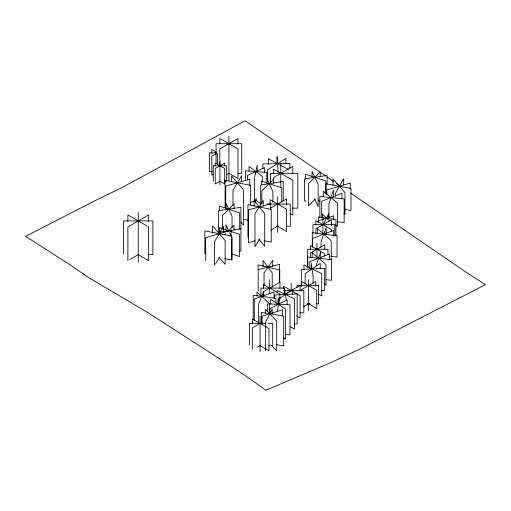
<?xml version="1.0" encoding="UTF-8"?>
<svg xmlns="http://www.w3.org/2000/svg" width="511" height="511" viewBox="0 0 511 511"><rect width="100%" height="100%" fill="white"/><g stroke="black" fill="none" stroke-linecap="round" stroke-linejoin="round"><path stroke-width="0.77" d="M277.601 310.688L279.147 297.613L279.147 303.93M255.2 203.078L256.215 198.44M316.137 265.663L320.716 251.795L320.716 258.138M324.031 223.614L328.669 213.611L328.669 218.28M215.616 263.861L219.526 257.11M259.55 239.161L254.963 246.558L254.963 213.841L263.299 200.395L263.299 205.978M273.538 179.272L261.887 190.922L261.887 203.448M224.585 234.792L225.69 233.68M227.357 232.013L234.012 225.357L234.012 230.122M315.198 199.201L308.542 205.856L308.542 183.641L320.193 171.99L320.193 176.749M216.332 153.594L211.835 156.187L211.835 175.018L213.119 174.277M226.309 174.768L228.902 173.274L237.979 178.511L237.979 148.95L219.826 138.468L219.826 143.91M129.966 259.416L138.245 254.638L147.909 260.214M270.817 208.003L286.601 198.888L286.601 204.438M270.817 230.218L277.677 226.252M285.023 294.138L300.123 285.419L300.123 290.976M300.398 290.299L315.696 281.465L315.696 286.224M262.149 322.23L252.543 327.775L252.543 349.198M303.719 306.619L309.046 303.547M257.346 347.218L260.093 345.634L269.016 350.802L269.016 328.586L252.543 319.075L252.543 323.84M250.384 202.599L256.075 200.05M255.085 240.783L248.378 242.61L248.378 209.9L270.747 203.793L270.747 209.376M258.215 269.591L279.638 264.315L279.638 282.564M306.121 200.887L304.569 201.123L304.569 178.907L327.072 175.426L327.072 184.158M218.395 232.281L240.892 228.8M239.34 251.252L240.892 251.016L240.956 207.281L218.453 210.762L218.453 232.978M321.566 290.708L324.664 290.561L324.664 268.345L301.445 269.469L301.445 286.128M294.023 324.121L297.14 323.974L297.14 293.959L274.516 295.007L274.516 298.169M216.127 152.853L209.44 152.853L209.44 171.683M210.181 171.683L212.416 171.683M237.96 173.274L241.741 173.274L241.741 143.706L216.064 143.706L216.064 163.935M224.412 181.226L225.9 181.226M267.01 204.049L290.305 204.049L290.305 226.264L286.422 226.264M292.356 208.124L297.804 208.124L297.804 173.318L270.549 173.318L270.549 182.81M276.323 226.264L278.655 226.264M148.26 254.638L152.885 254.638L152.885 220.931L123.611 220.931L123.611 253.852M283.637 290.58L303.828 290.58L303.828 312.796L299.944 312.796M307.054 303.815L310.145 303.815M316.328 303.815L318.647 303.815L318.647 285.572L297.006 285.572L297.006 287.163M265.726 323.425L249.419 323.425L249.419 344.848M268.058 323.425L272.714 323.425L272.714 345.64L268.831 345.64M285.304 334.616L289.993 334.801L289.993 304.786L267.349 303.898L267.349 311.793M254.944 200.095L256.535 200.21M337.088 221.787L344.139 222.521L344.139 198.977L319.848 196.428L319.848 217.622M325.999 279.677L331.428 280.277L331.428 259.665L307.405 257.02L307.405 267.323M330.873 256.33L337.068 257.078L337.068 235.737L312.285 232.748L312.285 246.973M276.758 344.721L283.694 345.89L283.694 316.143L261.338 312.368L261.338 323.329M344.74 209.369L350.974 210.526L350.974 188.45L326.044 183.832L326.044 194.078M224.846 258.668L231.764 260.003L231.764 236.108L204.879 230.915L204.879 254.012M243.536 219.353L248.148 220.26M264.232 240.675L271.22 242.118L271.22 209.401L247.924 204.592L247.924 237.302M318.334 200.689L319.829 201.187M231.413 253.814L239.633 256.554L239.633 234.338L219.455 227.612L219.455 232.371M318.87 294.489L321.719 295.882L321.719 273.666L303.93 264.985L303.93 269.744M290.248 326.842L294.4 328.88L294.4 298.865L277.115 290.369L277.115 292.739M288.319 169.365L268.46 158.787L268.46 164.255M216.332 152.106L211.835 149.512L211.835 153.434M290.069 213.483L292.822 215.074L292.822 180.268L273.551 169.141L273.551 173.095M276.994 225.875L286.601 231.426L286.601 209.21L270.127 199.699L270.127 204.457M291.2 290.593L283.65 286.23L283.65 288.613M292.573 291.385L300.123 295.741L300.123 317.957L296.693 315.977M308.107 303.547L316.756 308.535L316.756 290.299L301.452 281.465L301.452 286.224M283.662 337.854L285.604 339.144L285.604 309.129L270.683 299.254L270.683 303.994M325.718 176.02L245.095 120.775L121.848 187.658L96.579 199.89L25.55 236.357L68.883 264.015L89.214 277.965L147.966 312.636L227.05 363.596L247.381 377.061L265.912 390.225L331.831 362.19L362.21 347.927L485.45 284.659L466.913 272.829L350.565 193.069M327.027 176.915L333.568 181.405M336.181 183.2L340.102 185.889M255.966 200.255L261.012 204.01M335.555 224.974L337.388 226.501L337.388 202.956L323.329 191.235L323.329 196.729M324.14 283.579L325.935 285.106L325.935 264.494L312.189 252.817L312.189 257.57M329.173 220.809L322.447 214.083L322.447 217.973M271.392 345.283L276.719 350.897L276.719 321.151L265.535 309.353L265.535 313.269M343.903 213.464L344.944 214.633L344.944 192.558L332.974 179.112L332.974 185.423M219.066 257.372L225.134 264.404L225.134 240.509L212.487 225.862L212.487 233.029M240.93 222.266L243.498 225.281L243.498 189.868L231.675 175.988L231.675 181.501M258.643 238.905L264.685 246.283L264.685 213.566L254.108 200.651L254.108 206.24M314.45 198.645L318.136 206.585L318.136 184.369L312.106 171.377L312.106 176.927M266.902 178.767L272.925 191.759L272.925 201.934M228.941 231.24L225.926 224.744L225.926 230.301M229.611 232.684L231.956 237.736L231.956 259.952M286.345 300.442L284.627 288.147L284.627 294.47M278.131 172.086L277.045 156.494L277.045 163.526M350.207 188.604L350.207 183.085L326.919 189.996L326.919 194.723M343.654 184.912L343.654 178.607L335.644 192.998L335.644 196.154M341.974 198.683L341.974 193.19L321.675 201.302L321.675 217.788M335.951 235.973L335.951 219.641L318.621 216.964L318.621 220.848M334.833 235.501L334.833 224.668L312.936 224.668L312.936 233.176M333.651 219.711L333.651 215.821L318.117 221.001L318.117 222.553M333.677 235.948L333.677 230.41L312.496 238.42L312.496 247.113M333.357 197.048L333.357 189.983L328.937 204.01L328.937 217.354M331.415 223.058L331.415 225.389M331.352 225.236L331.352 219.819L315.868 228.762L315.868 233.399M331.352 231.841L331.352 229.522L315.868 220.58L315.868 225.223M331.23 259.645L331.23 240.675L317.369 228.443L317.369 233.981M329.397 259.556L329.397 254.005L309.168 261.945L309.168 268.288M327.953 254.663L327.953 249.253L307.686 249.253L307.686 267.029M326.229 233.802L326.229 227.478L321.049 241.786L321.049 247.324M325.807 193.663L325.807 180.964L305.635 174.245L305.635 179.003M324.734 249.4L324.734 244.763L310.401 253.034L310.401 257.672M324.734 256.062L324.734 253.737L310.401 245.465L310.401 249.33M322.952 217.814L322.952 233.546M320.225 268.933L320.225 263.382L305.188 273.653L305.188 283.969M316.961 242.904L316.961 256.924M313.122 283.369L313.122 276.227L311.173 262.826L311.173 269.169M308.574 279.76L308.574 310.496M292.822 173.491L292.822 166.369L273.551 177.496L273.538 183.187M292.662 294.387L292.662 289.648L277.952 299.625L277.952 304.364M291.187 283.286L291.187 291.193M289.897 168.023L289.897 163.341L262.89 163.967L262.89 168.649M287.144 304.639L287.144 299.9L270.038 308.516L270.038 314.048M285.924 163.852L285.924 158.384L267.598 169.85L267.598 181.565M284.218 294.342L284.218 288.083L260.923 288.083L260.923 295.907M283.215 201.047L283.215 181.475L260.712 184.956L260.712 205.307M282.494 316.015L282.494 309.755L262.06 316.213L262.06 324.038M281.759 201.941L281.759 187.85L261.587 181.124L261.587 185.039M280.788 163.494L280.788 187.927M279.964 288.408L279.964 282.142L263.491 291.653L263.491 295.569M279.964 298.718L279.964 294.017L263.491 284.512L263.491 288.421M279.741 282.596L279.741 269.897L258.132 264.883L258.215 291.015M277.665 196.748L277.665 232.416M275.863 302.978L275.863 298.283L253.181 295.211L253.181 319.477M274.062 298.2L274.062 291.941L254.267 299.024L254.267 320.946M272.727 266.755L272.727 260.406L264.04 272.887L264.04 285.579M272.197 287.118L272.197 272.836L263.056 260.463L263.056 266.812M272.191 313.633L272.191 308.938L265.65 321.847L265.65 350.808M269.674 279.683L269.674 293.135M269.367 313.677L269.367 303.502L257.09 292.068L257.09 295.984M266.857 183.5L266.857 172.386L245.421 170.827L245.421 180.351M264.615 172.418L264.615 167.653L247.541 175.299L247.541 180.064M263.702 296.144L263.702 291.449L258.381 304.543L258.381 323.329M262.277 181.935L262.277 176.378L249.029 166.516L249.029 171.281M260.073 316.13L260.073 351.792M257.231 171.575L257.231 165.225L254.523 177.598L254.523 201.411M250.454 204.975L250.454 185.295L225.095 180.313L225.095 207.862M249.77 185.525L249.77 179.227L225.741 186.055L225.741 208.092M241.614 181.916L241.614 175.618L232.984 190.258L232.984 205.211M239.691 229.484L239.691 212.819L219.519 206.099L219.519 210.858M237.979 143.91L237.979 138.468L219.826 148.95L219.826 166.062M234.076 208.603L234.076 203.844L222.426 215.489L222.426 228.979M232.02 227.331L232.02 216.223L225.99 203.231L225.99 208.782M231.055 236.663L231.055 230.289L205.684 237.596L205.684 260.693M228.902 136.296L228.902 180.683M226.648 181.226L226.648 165.788L213.24 165.788L213.24 181.226M224.68 166.139L224.68 163.047L215.201 168.521L215.201 183.966L219.941 181.226L224.68 183.966L224.68 168.521L215.201 163.047L215.201 166.139M223.435 232.039L223.435 226.469L214.441 241.99L214.441 265.088M219.941 161.917L219.941 185.097M217.616 153.639L217.616 164.631M148.599 221.231L148.599 214.959L127.897 226.91L127.897 260.616M148.599 260.616L148.599 226.91L127.897 214.959L127.897 221.231M138.245 212.48L138.245 262.303"/></g></svg>
